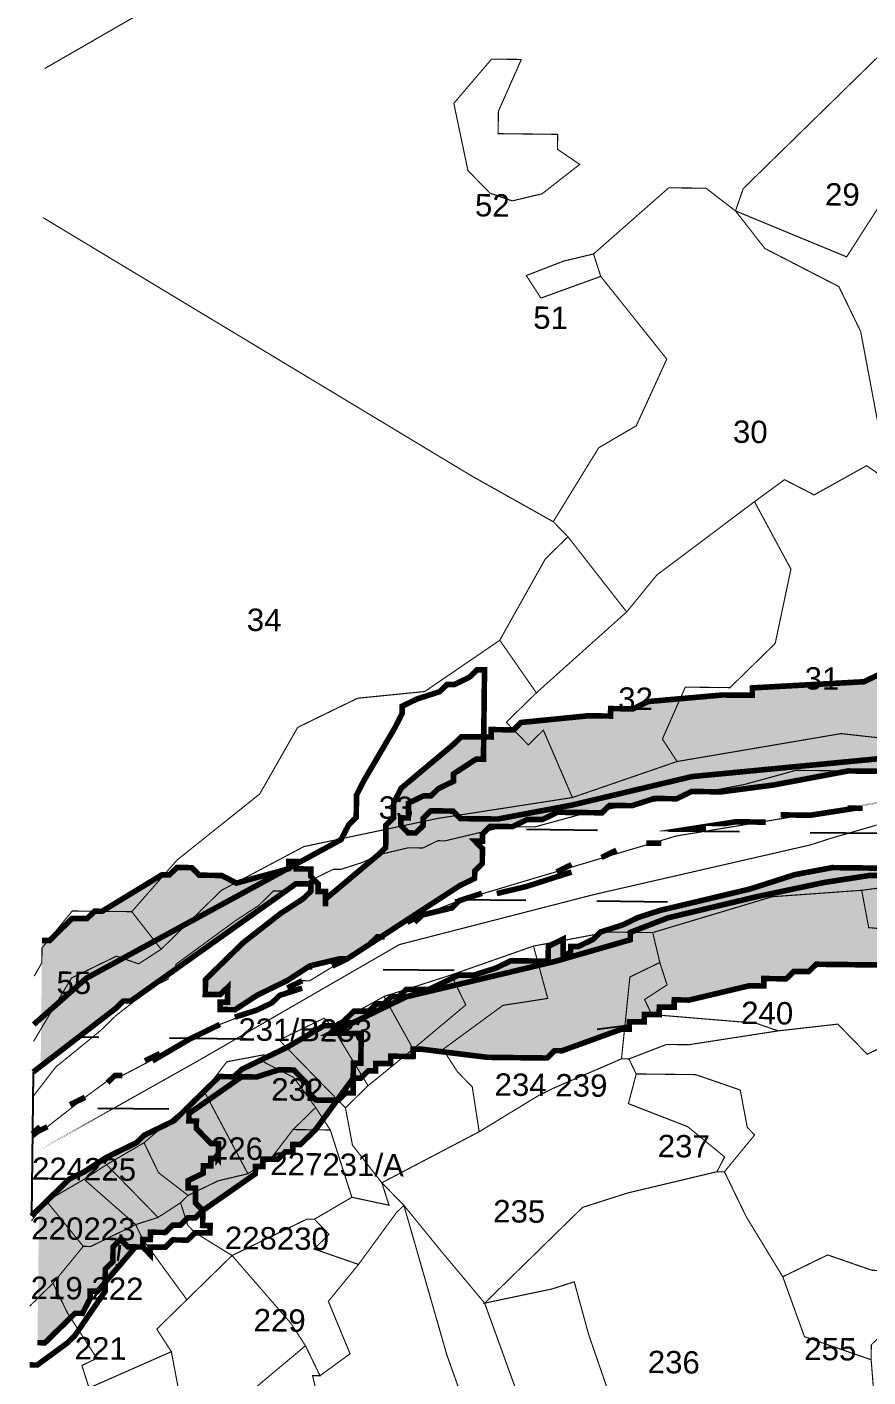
# Model space of a CAD drawing. Header units: metres. Extents: x 301380 to 306099, y 1982558 to 1991216.
# Drawn here: x 301400 to 301854, y 1984404 to 1985131 of the extents above; entities that cross this region are included whole.
import ezdxf

# ---------------------------------------------------------------- set-up
doc = ezdxf.new("R2010")
doc.units = ezdxf.units.M
for name, color, linetype in [('CRZ LINE FOR RIVER OR CREEK', 84, 'Continuous'), ('HAZARDS LINE', 1, 'Continuous'), ('HIGH TIDE LINE', 220, 'Continuous'), ('NDZ-200M FROM CRZ', 30, 'Continuous'), ('PDF_Taluk Boundary - Default', 7, 'Continuous'), ('SURVEY NO.', 7, 'Continuous'), ('SURVEY PLOT BOUNDARY', 35, 'Continuous'), ('VILLAGE BOUNDARY', 212, 'Continuous'), ('WATERBODY', 141, 'Continuous')]:
    doc.layers.add(name, color=color, linetype=linetype)
doc.styles.add('PDF Arial', font='arial.ttf')

# ---------------------------------------------------------------- blocks, each defined once
blk = doc.blocks.new('THTU')
at = {"layer": 'NDZ-200M FROM CRZ'}
h = blk.add_hatch(dxfattribs=at)
h.set_pattern_fill('CROSS', color=256, scale=1.20345, angle=-0.66104)
h.set_pattern_definition([(359.338964, (295041.466, 1976559.5064), (7.729562, 7.5532326), [3.820953, -11.462859]), (89.338964, (295043.354, 1976557.574), (-7.5532326, 7.729562), [3.820953, -11.462859])])
h.paths.add_polyline_path([(301842.9, 1984730.04), (301862.96, 1984729.81), (301867.02, 1984733.78), (301891.08, 1984733.5), (301895.05, 1984729.44), (301894.91, 1984717.41), (301902.84, 1984709.29), (301902.93, 1984717.31), (301906.99, 1984721.28), (301911.04, 1984725.24), (301931.1, 1984725.01), (301947.19, 1984728.84), (301963.28, 1984732.66), (301971.3, 1984732.57), (301979.37, 1984736.49), (301995.41, 1984736.31), (301995.32, 1984728.28), (301999.33, 1984728.24), (301999.24, 1984720.21), (301995.18, 1984716.25), (301991.17, 1984716.29), (301987.11, 1984712.33), (302055.3, 1984711.54), (302071.44, 1984719.38), (302079.46, 1984719.29), (302079.41, 1984715.28), (302075.4, 1984715.32), (302075.35, 1984711.31), (302079.32, 1984707.25), (302091.35, 1984707.11), (302103.43, 1984710.99), (302159.58, 1984710.34), (302171.71, 1984718.22), (302179.78, 1984722.14), (302187.89, 1984730.07), (302195.96, 1984733.99), (302212.14, 1984745.84), (302220.26, 1984753.77), (302236.39, 1984761.61), (302248.47, 1984765.48), (302248.52, 1984769.49), (302256.35, 1984753.36), (302248.29, 1984749.44), (302224.08, 1984737.68), (302207.85, 1984721.82), (302187.57, 1984701.99), (302179.5, 1984698.07), (302171.38, 1984690.14), (302155.25, 1984682.3), (302151.24, 1984682.35), (302147.18, 1984678.39), (302139.16, 1984678.48), (302135.19, 1984682.54), (302115.14, 1984682.77), (302099.05, 1984678.94), (302066.92, 1984675.3), (302034.83, 1984675.67), (302010.81, 1984679.96), (301966.64, 1984676.46), (301946.54, 1984672.68), (301922.48, 1984672.95), (301906.48, 1984677.15), (301834.28, 1984677.98), (301814.18, 1984674.2), (301790.02, 1984666.46), (301741.75, 1984654.98), (301729.67, 1984651.11), (301721.6, 1984647.19), (301709.53, 1984643.31), (301705.47, 1984639.35), (301697.4, 1984635.43), (301693.39, 1984635.48), (301693.34, 1984631.46), (301689.33, 1984631.51), (301689.42, 1984639.53), (301681.36, 1984635.62), (301681.26, 1984627.59), (301661.21, 1984627.82), (301653.14, 1984623.9), (301641.06, 1984620.03), (301633.04, 1984620.12), (301616.9, 1984612.29), (301604.87, 1984612.43), (301600.81, 1984608.46), (301596.8, 1984608.51), (301592.75, 1984604.54), (301588.74, 1984604.59), (301584.68, 1984600.62), (301576.66, 1984600.71), (301568.54, 1984592.78), (301560.52, 1984592.88), (301540.33, 1984581.07), (301516.12, 1984569.32), (301512.06, 1984565.35), (301504.04, 1984565.44), (301495.93, 1984557.51), (301491.87, 1984553.55), (301487.81, 1984549.58), (301479.7, 1984541.65), (301463.56, 1984533.81), (301459.51, 1984529.85), (301443.37, 1984522.01), (301431.24, 1984514.13), (301423.18, 1984510.21), (301419.12, 1984506.24), (301415.06, 1984502.28), (301411, 1984498.31), (301406.95, 1984494.35), (301406.11, 1984422.14), (301410.13, 1984422.09), (301414.18, 1984426.06), (301418.24, 1984430.02), (301426.35, 1984437.95), (301430.36, 1984437.91), (301434.47, 1984445.88), (301434.51, 1984449.89), (301438.53, 1984449.85), (301458.86, 1984473.69), (301462.87, 1984473.64), (301462.92, 1984477.65), (301466.93, 1984477.61), (301466.97, 1984481.62), (301474.99, 1984481.52), (301479.05, 1984485.49), (301483.06, 1984485.44), (301487.12, 1984489.41), (301491.13, 1984489.36), (301495.19, 1984493.33), (301523.5, 1984513.06), (301523.54, 1984517.07), (301527.55, 1984517.03), (301527.6, 1984521.04), (301535.62, 1984520.95), (301539.68, 1984524.91), (301543.69, 1984524.86), (301543.74, 1984528.88), (301547.75, 1984528.83), (301551.8, 1984532.8), (301555.86, 1984536.76), (301576.24, 1984564.61), (301580.25, 1984564.56), (301584.31, 1984568.53), (301588.32, 1984568.48), (301588.36, 1984572.49), (301596.39, 1984572.4), (301596.43, 1984576.41), (301608.47, 1984576.27), (301608.51, 1984580.29), (301612.52, 1984580.24), (301648.58, 1984575.81), (301680.66, 1984575.44), (301684.72, 1984579.41), (301688.73, 1984579.36), (301720.96, 1984591.03), (301724.97, 1984590.98), (301725.01, 1984594.99), (301733.04, 1984594.9), (301733.08, 1984598.91), (301741.1, 1984598.82), (301741.15, 1984602.83), (301749.17, 1984602.74), (301749.22, 1984606.75), (301757.24, 1984606.65), (301789.42, 1984614.31), (301797.44, 1984614.22), (301797.49, 1984618.23), (301809.52, 1984618.09), (301813.58, 1984622.05), (301821.6, 1984621.96), (301825.66, 1984625.93), (301829.67, 1984625.88), (301861.76, 1984625.51), (301905.88, 1984625), (301937.96, 1984624.63), (301962.03, 1984624.35), (301966.09, 1984628.32), (301978.12, 1984628.18), (302010.3, 1984635.83), (302014.36, 1984639.8), (302018.41, 1984643.76), (302042.48, 1984643.48), (302042.43, 1984639.47), (302050.46, 1984639.38), (302082.64, 1984647.03), (302086.65, 1984646.99), (302086.69, 1984651), (302102.74, 1984650.81), (302106.79, 1984654.78), (302122.84, 1984654.59), (302154.88, 1984650.21), (302158.89, 1984650.17), (302162.95, 1984654.13), (302166.96, 1984654.09), (302167, 1984658.1), (302171.01, 1984658.05), (302175.07, 1984662.02), (302175.12, 1984666.03), (302179.13, 1984665.98), (302179.18, 1984669.99), (302183.19, 1984669.95), (302183.23, 1984673.96), (302187.24, 1984673.91), (302211.59, 1984697.7), (302215.64, 1984701.67), (302215.69, 1984705.68), (302219.75, 1984709.65), (302219.79, 1984713.66), (302223.8, 1984713.61), (302223.85, 1984717.62), (302231.87, 1984717.53), (302231.92, 1984721.54), (302235.93, 1984721.49), (302235.98, 1984725.51), (302239.99, 1984725.46), (302268.25, 1984741.18), (302272.26, 1984741.14), (302272.35, 1984749.16), (302276.41, 1984753.12), (302276.46, 1984757.14), (302272.49, 1984761.19), (302272.54, 1984765.21), (302268.57, 1984769.26), (302260.6, 1984773.37), (302228.56, 1984777.75), (302224.5, 1984773.78), (302216.48, 1984773.88), (302216.43, 1984769.87), (302212.42, 1984769.91), (302208.36, 1984765.95), (302204.31, 1984761.98), (302200.29, 1984762.03), (302200.25, 1984758.02), (302196.24, 1984758.06), (302163.92, 1984738.37), (302123.81, 1984738.84), (302083.7, 1984739.3), (302083.75, 1984743.31), (302075.72, 1984743.4), (302071.76, 1984747.46), (302063.74, 1984747.55), (302055.76, 1984751.66), (302027.78, 1984760.01), (302023.86, 1984768.07), (302019.9, 1984772.13), (302015.93, 1984776.19), (302011.92, 1984776.24), (302011.97, 1984780.25), (302003.94, 1984780.34), (301999.98, 1984784.4), (301963.88, 1984784.82), (301959.82, 1984780.85), (301947.79, 1984780.99), (301943.73, 1984777.02), (301927.69, 1984777.21), (301927.64, 1984773.2), (301891.64, 1984781.64), (301859.55, 1984782.01), (301851.48, 1984778.09), (301791.27, 1984774.77), (301791.23, 1984770.76), (301775.18, 1984770.94), (301735.03, 1984767.4), (301726.96, 1984763.48), (301714.93, 1984763.62), (301714.88, 1984759.6), (301702.85, 1984759.74), (301666.7, 1984756.15), (301662.64, 1984752.18), (301650.61, 1984752.32), (301650.57, 1984748.31), (301634.52, 1984748.49), (301630.46, 1984744.53), (301602.11, 1984720.78), (301598.01, 1984712.81), (301597.91, 1984704.78), (301593.86, 1984700.82), (301593.72, 1984688.78), (301589.66, 1984684.82), (301561.31, 1984661.07), (301561.35, 1984665.08), (301557.34, 1984665.13), (301557.39, 1984669.14), (301553.42, 1984673.2), (301553.47, 1984677.21), (301545.45, 1984677.3), (301545.49, 1984681.32), (301541.48, 1984681.36), (301541.44, 1984677.35), (301513.27, 1984669.65), (301505.29, 1984673.76), (301493.26, 1984673.89), (301489.29, 1984677.95), (301481.27, 1984678.04), (301477.22, 1984674.08), (301473.21, 1984674.13), (301440.89, 1984654.44), (301436.88, 1984654.48), (301432.82, 1984650.52), (301424.8, 1984650.61), (301420.74, 1984646.65), (301416.68, 1984642.68), (301412.62, 1984638.72), (301408.61, 1984638.76), (301408.57, 1984634.75), (301407.84, 1984571.58), (301448.31, 1984602.2), (301452.36, 1984606.16), (301456.37, 1984606.11), (301545.36, 1984669.28), (301553.38, 1984669.19), (301553.33, 1984665.18), (301549.27, 1984661.21), (301537.15, 1984653.33), (301516.91, 1984637.51), (301508.79, 1984629.58), (301500.68, 1984621.65), (301496.62, 1984617.69), (301496.53, 1984609.66), (301504.55, 1984609.57), (301508.61, 1984613.54), (301508.52, 1984605.51), (301504.51, 1984605.56), (301504.46, 1984601.55), (301512.48, 1984601.45), (301524.61, 1984609.34), (301540.74, 1984617.18), (301552.87, 1984625.06), (301568.96, 1984628.89), (301572.97, 1984628.84), (301597.22, 1984644.61), (301621.47, 1984660.38), (301633.6, 1984668.26), (301641.66, 1984672.18), (301641.71, 1984676.19), (301645.77, 1984680.16), (301645.86, 1984688.18), (301641.9, 1984692.24), (301645.91, 1984692.19), (301645.95, 1984696.21), (301650.01, 1984700.17), (301662.04, 1984700.03), (301670.11, 1984703.95), (301678.13, 1984703.86), (301686.2, 1984707.78), (301710.27, 1984707.5), (301714.32, 1984711.46), (301726.36, 1984711.33), (301738.44, 1984715.2), (301750.47, 1984715.06), (301758.54, 1984718.98), (301774.58, 1984718.79), (301802.7, 1984722.48)])
at = {"layer": 'WATERBODY'}
h = blk.add_hatch(dxfattribs=at)
h.set_pattern_fill('DASH', color=256, scale=12.034497, angle=-0.66104)
h.set_pattern_definition([(359.33896, (295041.466, 1976559.506), (38.64781, 37.76616), [38.20953, -38.20953])])
h.paths.add_polyline_path([(301790.02, 1984666.46), (301814.18, 1984674.2), (301834.28, 1984677.98), (301906.48, 1984677.15), (301922.48, 1984672.95), (301946.54, 1984672.68), (301966.64, 1984676.46), (302010.81, 1984679.96), (302034.83, 1984675.67), (302066.92, 1984675.3), (302099.05, 1984678.94), (302115.14, 1984682.77), (302135.19, 1984682.54), (302139.16, 1984678.48), (302147.18, 1984678.39), (302151.24, 1984682.35), (302155.25, 1984682.3), (302171.38, 1984690.14), (302179.5, 1984698.07), (302187.57, 1984701.99), (302207.85, 1984721.82), (302224.08, 1984737.68), (302248.29, 1984749.44), (302256.35, 1984753.36), (302248.52, 1984769.49), (302248.47, 1984765.48), (302236.39, 1984761.61), (302220.26, 1984753.77), (302212.14, 1984745.84), (302195.96, 1984733.99), (302187.89, 1984730.07), (302179.78, 1984722.14), (302171.71, 1984718.22), (302159.58, 1984710.34), (302103.43, 1984710.99), (302091.35, 1984707.11), (302079.32, 1984707.25), (302067.29, 1984707.39), (302055.21, 1984703.52), (302011.09, 1984704.03), (301979.05, 1984708.41), (301938.94, 1984708.87), (301930.87, 1984704.95), (301910.81, 1984705.19), (301906.76, 1984701.22), (301898.73, 1984701.31), (301894.77, 1984705.37), (301890.8, 1984709.43), (301886.89, 1984717.5), (301882.92, 1984721.56), (301878.96, 1984725.61), (301871.03, 1984733.73), (301867.02, 1984733.78), (301862.96, 1984729.81), (301842.9, 1984730.04), (301802.7, 1984722.48), (301774.58, 1984718.79), (301758.54, 1984718.98), (301750.47, 1984715.06), (301738.44, 1984715.2), (301726.36, 1984711.33), (301714.32, 1984711.46), (301710.27, 1984707.5), (301686.2, 1984707.78), (301678.13, 1984703.86), (301670.11, 1984703.95), (301662.04, 1984700.03), (301650.01, 1984700.17), (301645.95, 1984696.21), (301645.91, 1984692.19), (301641.9, 1984692.24), (301645.86, 1984688.18), (301645.77, 1984680.16), (301641.71, 1984676.19), (301641.66, 1984672.18), (301633.6, 1984668.26), (301621.47, 1984660.38), (301597.22, 1984644.61), (301572.97, 1984628.84), (301568.96, 1984628.89), (301552.87, 1984625.06), (301540.74, 1984617.18), (301524.61, 1984609.34), (301512.48, 1984601.45), (301504.46, 1984601.55), (301504.51, 1984605.56), (301508.52, 1984605.51), (301508.61, 1984613.54), (301504.55, 1984609.57), (301496.53, 1984609.66), (301496.62, 1984617.69), (301500.68, 1984621.65), (301508.79, 1984629.58), (301516.91, 1984637.51), (301537.15, 1984653.33), (301549.27, 1984661.21), (301553.33, 1984665.18), (301553.38, 1984669.19), (301545.36, 1984669.28), (301456.37, 1984606.11), (301452.36, 1984606.16), (301448.31, 1984602.2), (301403.78, 1984567.87), (301402.89, 1984490.38), (301411, 1984498.31), (301415.06, 1984502.28), (301419.12, 1984506.24), (301423.18, 1984510.21), (301431.24, 1984514.13), (301443.37, 1984522.01), (301459.51, 1984529.85), (301463.56, 1984533.81), (301479.7, 1984541.65), (301487.81, 1984549.58), (301491.87, 1984553.55), (301495.93, 1984557.51), (301504.04, 1984565.44), (301512.06, 1984565.35), (301516.12, 1984569.32), (301540.33, 1984581.07), (301560.52, 1984592.88), (301568.54, 1984592.78), (301576.66, 1984600.71), (301584.68, 1984600.62), (301588.74, 1984604.59), (301592.75, 1984604.54), (301596.8, 1984608.51), (301600.81, 1984608.46), (301604.87, 1984612.43), (301616.9, 1984612.29), (301633.04, 1984620.12), (301641.06, 1984620.03), (301653.14, 1984623.9), (301661.21, 1984627.82), (301681.26, 1984627.59), (301681.36, 1984635.62), (301689.42, 1984639.53), (301689.33, 1984631.51), (301693.34, 1984631.46), (301693.39, 1984635.48), (301697.4, 1984635.43), (301705.47, 1984639.35), (301709.53, 1984643.31), (301721.6, 1984647.19), (301729.67, 1984651.11), (301741.75, 1984654.98)])
at = {"flags": 128}
blk.add_lwpolyline([(301707.6, 1984590.93), (301724.11, 1984593.12)], dxfattribs=at)
at = {"layer": 'CRZ LINE FOR RIVER OR CREEK', "const_width": 3.01}
for points in [[(301406.11, 1984422.14), (301410.13, 1984422.09), (301414.18, 1984426.06), (301418.24, 1984430.02), (301426.35, 1984437.95), (301430.36, 1984437.91), (301434.47, 1984445.88), (301434.51, 1984449.89), (301438.53, 1984449.85), (301458.86, 1984473.69), (301462.87, 1984473.64), (301462.92, 1984477.65), (301466.93, 1984477.61), (301466.97, 1984481.62), (301474.99, 1984481.52), (301479.05, 1984485.49), (301483.06, 1984485.44), (301487.12, 1984489.41), (301491.13, 1984489.36), (301495.19, 1984493.33), (301523.5, 1984513.06), (301523.54, 1984517.07), (301527.55, 1984517.03), (301527.6, 1984521.04), (301535.62, 1984520.95), (301539.68, 1984524.91), (301543.69, 1984524.86), (301543.74, 1984528.88), (301547.75, 1984528.83), (301551.8, 1984532.8), (301555.86, 1984536.76), (301576.24, 1984564.61), (301580.25, 1984564.56), (301584.31, 1984568.53), (301588.32, 1984568.48), (301588.36, 1984572.49), (301596.39, 1984572.4), (301596.43, 1984576.41), (301608.47, 1984576.27), (301608.51, 1984580.29), (301612.52, 1984580.24), (301648.58, 1984575.81), (301680.66, 1984575.44), (301684.72, 1984579.41), (301688.73, 1984579.36), (301720.96, 1984591.03), (301724.97, 1984590.98), (301725.01, 1984594.99), (301733.04, 1984594.9), (301733.08, 1984598.91), (301741.1, 1984598.82), (301741.15, 1984602.83), (301749.17, 1984602.74), (301749.22, 1984606.75), (301757.24, 1984606.65), (301789.42, 1984614.31), (301797.44, 1984614.22), (301797.49, 1984618.23), (301809.52, 1984618.09), (301813.58, 1984622.05), (301821.6, 1984621.96), (301825.66, 1984625.93), (301962.03, 1984624.35)], [(301859.55, 1984782.01), (301851.48, 1984778.09), (301791.27, 1984774.77), (301791.23, 1984770.76), (301775.18, 1984770.94), (301735.03, 1984767.4), (301726.96, 1984763.48), (301714.93, 1984763.62), (301714.88, 1984759.6), (301702.85, 1984759.74), (301666.7, 1984756.15), (301662.64, 1984752.18), (301650.61, 1984752.32), (301650.57, 1984748.31), (301634.52, 1984748.49), (301630.46, 1984744.53), (301602.11, 1984720.78), (301598.01, 1984712.81), (301597.91, 1984704.78), (301593.86, 1984700.82), (301593.72, 1984688.78), (301589.66, 1984684.82), (301561.31, 1984661.07), (301561.26, 1984657.06), (301561.35, 1984665.08), (301557.34, 1984665.13), (301557.39, 1984669.14), (301553.42, 1984673.2), (301553.47, 1984677.21), (301545.45, 1984677.3), (301545.49, 1984681.32), (301541.48, 1984681.36), (301541.44, 1984677.35), (301513.27, 1984669.65), (301505.29, 1984673.76), (301493.26, 1984673.89), (301489.29, 1984677.95), (301481.27, 1984678.04), (301477.22, 1984674.08), (301473.21, 1984674.13), (301440.89, 1984654.44), (301436.88, 1984654.48), (301432.82, 1984650.52), (301424.8, 1984650.61), (301420.74, 1984646.65), (301416.68, 1984642.68), (301412.62, 1984638.72), (301408.61, 1984638.76)]]:
    blk.add_lwpolyline(points, dxfattribs=at)
at = {"layer": 'HAZARDS LINE', "lineweight": 0, "const_width": 3.01}
for points in [[(301404.08, 1984593.48), (301432.45, 1984618.43), (301569.7, 1984693.07), (301573.8, 1984701.05), (301577.86, 1984705.02), (301578, 1984717.05), (301582.1, 1984725.03), (301598.47, 1984752.92), (301602.57, 1984760.9), (301602.62, 1984764.91), (301610.69, 1984768.83), (301622.77, 1984772.7), (301626.82, 1984776.67), (301630.83, 1984776.62), (301638.9, 1984780.54), (301642.96, 1984784.51), (301646.97, 1984784.46), (301646.42, 1984736.32), (301642.4, 1984736.37), (301630.28, 1984728.48), (301630.23, 1984724.47), (301622.16, 1984720.55), (301618.11, 1984716.59), (301614.1, 1984716.63), (301606.03, 1984712.71), (301605.94, 1984704.69), (301601.93, 1984704.74), (301601.88, 1984700.73), (301605.84, 1984696.67), (301609.85, 1984696.62), (301613.91, 1984700.59), (301613.96, 1984704.6), (301618.02, 1984708.56), (301630.05, 1984708.43), (301634.01, 1984704.37), (301654.07, 1984704.14), (301694.27, 1984711.7), (301758.63, 1984727), (301871.07, 1984737.74)], [(301922.48, 1984672.95), (301854.29, 1984673.74), (301830.18, 1984670.01), (301793.99, 1984662.4), (301745.72, 1984650.92), (301725.57, 1984643.13), (301725.52, 1984639.12), (301685.28, 1984627.55), (301653.1, 1984619.89), (301604.83, 1984608.41), (301572.55, 1984592.74), (301564.48, 1984588.82), (301580.53, 1984588.63), (301580.34, 1984572.59), (301576.33, 1984572.63), (301576.15, 1984556.59), (301572.14, 1984556.63), (301568.08, 1984552.67), (301556.05, 1984552.81), (301552.08, 1984556.86), (301552.13, 1984560.88), (301544.2, 1984568.99), (301536.18, 1984569.08), (301524.1, 1984565.21), (301516.08, 1984565.3), (301487.77, 1984545.57), (301487.72, 1984541.56), (301491.73, 1984541.51), (301491.69, 1984537.5), (301495.65, 1984533.44), (301499.62, 1984529.39), (301503.63, 1984529.34), (301503.53, 1984521.32), (301499.52, 1984521.36), (301499.48, 1984517.35), (301495.47, 1984517.4), (301495.42, 1984513.39), (301487.35, 1984509.47), (301487.3, 1984505.45), (301491.32, 1984505.41), (301491.22, 1984497.39), (301495.19, 1984493.33), (301495.1, 1984485.3), (301499.11, 1984485.26), (301499.06, 1984481.25), (301491.04, 1984481.34), (301486.98, 1984477.37), (301478.96, 1984477.47), (301474.9, 1984473.5), (301466.88, 1984473.59), (301466.83, 1984469.58), (301462.87, 1984473.64), (301454.85, 1984473.73), (301450.88, 1984477.79), (301446.83, 1984473.82), (301446.73, 1984465.8), (301442.68, 1984461.84), (301442.54, 1984449.8), (301426.22, 1984425.92), (301422.16, 1984421.95), (301405.98, 1984410.1), (301401.96, 1984410.15)]]:
    blk.add_lwpolyline(points, dxfattribs=at)
blk.add_lwpolyline([(301503.49, 1984517.3), (301503.53, 1984521.32)], close=True, dxfattribs=at)
at = {"layer": 'HIGH TIDE LINE', "lineweight": 0, "const_width": 3.01}
for points in [[(301403.78, 1984567.87), (301448.31, 1984602.2), (301452.36, 1984606.16), (301456.37, 1984606.11), (301545.36, 1984669.28), (301553.38, 1984669.19), (301553.33, 1984665.18), (301549.27, 1984661.21), (301537.15, 1984653.33), (301516.91, 1984637.51), (301508.79, 1984629.58), (301500.68, 1984621.65), (301496.62, 1984617.69), (301496.53, 1984609.66), (301504.55, 1984609.57), (301508.61, 1984613.54), (301508.52, 1984605.51), (301504.51, 1984605.56), (301504.46, 1984601.55), (301512.48, 1984601.45), (301524.61, 1984609.34), (301540.74, 1984617.18), (301552.87, 1984625.06), (301568.96, 1984628.89), (301572.97, 1984628.84), (301597.22, 1984644.61), (301621.47, 1984660.38), (301633.6, 1984668.26), (301641.66, 1984672.18), (301641.71, 1984676.19), (301645.77, 1984680.16), (301645.86, 1984688.18), (301641.9, 1984692.24), (301645.91, 1984692.19), (301645.95, 1984696.21), (301650.01, 1984700.17), (301662.04, 1984700.03), (301670.11, 1984703.95), (301678.13, 1984703.86), (301686.2, 1984707.78), (301710.27, 1984707.5), (301714.32, 1984711.46), (301726.36, 1984711.33), (301738.44, 1984715.2), (301750.47, 1984715.06), (301758.54, 1984718.98), (301774.58, 1984718.79), (301802.7, 1984722.48), (301842.9, 1984730.04), (301862.96, 1984729.81)], [(301906.48, 1984677.15), (301834.28, 1984677.98), (301814.18, 1984674.2), (301790.02, 1984666.46), (301741.75, 1984654.98), (301729.67, 1984651.11), (301721.6, 1984647.19), (301709.53, 1984643.31), (301705.47, 1984639.35), (301697.4, 1984635.43), (301693.39, 1984635.48), (301693.34, 1984631.46), (301689.33, 1984631.51), (301689.42, 1984639.53), (301681.36, 1984635.62), (301681.26, 1984627.59), (301661.21, 1984627.82), (301653.14, 1984623.9), (301641.06, 1984620.03), (301633.04, 1984620.12), (301616.9, 1984612.29), (301604.87, 1984612.43), (301600.81, 1984608.46), (301596.8, 1984608.51), (301592.75, 1984604.54), (301588.74, 1984604.59), (301584.68, 1984600.62), (301576.66, 1984600.71), (301568.54, 1984592.78), (301560.52, 1984592.88), (301540.33, 1984581.07), (301516.12, 1984569.32), (301512.06, 1984565.35), (301504.04, 1984565.44), (301495.93, 1984557.51), (301491.87, 1984553.55), (301487.81, 1984549.58), (301479.7, 1984541.65), (301463.56, 1984533.81), (301459.51, 1984529.85), (301443.37, 1984522.01), (301431.24, 1984514.13), (301423.18, 1984510.21), (301419.12, 1984506.24), (301415.06, 1984502.28), (301411, 1984498.31), (301402.89, 1984490.38)]]:
    blk.add_lwpolyline(points, dxfattribs=at)
at = {"layer": 'PDF_Taluk Boundary - Default', "flags": 128}
blk.add_lwpolyline([(301403.78, 1984567.87), (301402.89, 1984490.38)], dxfattribs=at)
at = {"layer": 'SURVEY PLOT BOUNDARY', "lineweight": 18, "const_width": 0.602}
for points in [[(301696.74, 1985273.36), (301410.02, 1985108.34), (301696.74, 1985273.36)], [(301871.55, 1985126.91), (301786.35, 1985043.64), (301782.2, 1985031.65), (301766.3, 1985043.87), (301746.24, 1985044.1), (301705.72, 1985008.46), (301689.63, 1985004.63), (301669.48, 1984996.84), (301677.36, 1984984.71), (301709.59, 1984996.38), (301745.18, 1984951.83), (301728.72, 1984915.92), (301708.52, 1984904.11), (301684, 1984864.27), (301640.15, 1984888.85), (301409.09, 1985028.04), (301640.15, 1984888.85), (301684, 1984864.27), (301691.92, 1984856.16), (301679.75, 1984844.26), (301655.18, 1984800.41), (301614.74, 1984772.8), (301578.6, 1984769.2), (301546.33, 1984753.52), (301525.86, 1984717.65), (301481.32, 1984682.06), (301456.93, 1984654.25), (301424.84, 1984654.62), (301408.57, 1984634.75), (301408.47, 1984626.73), (301404.38, 1984619.55), (301408.47, 1984626.73), (301408.57, 1984634.75), (301424.84, 1984654.62), (301456.93, 1984654.25), (301472.74, 1984634.01), (301460.62, 1984626.13), (301448.63, 1984630.28), (301424.43, 1984618.52), (301403.97, 1984584.37), (301424.43, 1984618.52), (301448.63, 1984630.28), (301460.62, 1984626.13), (301472.74, 1984634.01), (301505.2, 1984665.73), (301549.6, 1984689.29), (301621.98, 1984704.51), (301694.32, 1984715.71), (301750.7, 1984735.12), (301839.13, 1984750.15), (301879.19, 1984745.67)], [(301864.76, 1984886.26), (301849.65, 1984966.68), (301837.89, 1984990.89), (301798.01, 1985011.41), (301782.2, 1985031.65), (301842.09, 1985006.89), (301862.51, 1985038.75)], [(301870.98, 1984729.72), (301814.83, 1984730.37), (301786.66, 1984722.67), (301766.56, 1984718.89), (301758.54, 1984718.98), (301750.47, 1984715.06), (301746.46, 1984715.11), (301702.24, 1984707.59), (301674.08, 1984699.89), (301658.03, 1984700.08), (301625.85, 1984692.43), (301621.84, 1984692.47), (301613.77, 1984688.55), (301605.75, 1984688.64), (301589.66, 1984684.82), (301581.59, 1984680.9), (301569.51, 1984677.03), (301565.5, 1984677.07), (301549.37, 1984669.23), (301537.29, 1984665.36), (301533.28, 1984665.41), (301529.22, 1984661.44), (301525.16, 1984657.48), (301513.04, 1984649.59), (301480.67, 1984625.89), (301480.63, 1984621.88), (301476.61, 1984621.93), (301476.57, 1984617.92), (301468.5, 1984614), (301448.26, 1984598.18), (301440.15, 1984590.25), (301415.85, 1984570.47), (301403.63, 1984554.57), (301415.85, 1984570.47), (301440.15, 1984590.25), (301448.26, 1984598.18), (301468.5, 1984614), (301476.57, 1984617.92), (301476.61, 1984621.93), (301480.63, 1984621.88), (301480.67, 1984625.89), (301513.04, 1984649.59), (301525.16, 1984657.48), (301529.22, 1984661.44), (301533.28, 1984665.41), (301537.29, 1984665.36), (301549.37, 1984669.23), (301565.5, 1984677.07), (301569.51, 1984677.03), (301581.59, 1984680.9), (301589.66, 1984684.82), (301605.75, 1984688.64), (301613.77, 1984688.55), (301621.84, 1984692.47), (301625.85, 1984692.43), (301658.03, 1984700.08), (301674.08, 1984699.89), (301702.24, 1984707.59), (301746.46, 1984715.11), (301750.47, 1984715.06), (301758.54, 1984718.98), (301766.56, 1984718.89), (301786.66, 1984722.67), (301814.83, 1984730.37), (301870.98, 1984729.72)], [(301886.89, 1984717.5), (301750.24, 1984695), (301633.5, 1984660.24), (301613.36, 1984652.45), (301589.15, 1984640.69), (301585.09, 1984636.73), (301552.78, 1984617.04), (301548.76, 1984617.08), (301536.64, 1984609.2), (301532.58, 1984605.23), (301524.51, 1984601.32), (301504.37, 1984593.52), (301451.9, 1984566.04), (301447.89, 1984566.09), (301431.71, 1984554.24), (301403.37, 1984532.1), (301431.71, 1984554.24), (301447.89, 1984566.09), (301451.9, 1984566.04), (301504.37, 1984593.52), (301524.51, 1984601.32), (301532.58, 1984605.23), (301536.64, 1984609.2), (301548.76, 1984617.08), (301552.78, 1984617.04), (301585.09, 1984636.73), (301589.15, 1984640.69), (301613.36, 1984652.45), (301633.5, 1984660.24), (301750.24, 1984695), (301886.89, 1984717.5)], [(301874.71, 1984705.6), (301834.47, 1984694.03), (301822.39, 1984690.16), (301705.75, 1984663.42), (301601.14, 1984636.54), (301492.1, 1984573.61), (301601.14, 1984636.54), (301705.75, 1984663.42), (301822.39, 1984690.16), (301834.47, 1984694.03), (301874.71, 1984705.6)], [(301878.31, 1984669.45), (301850.19, 1984665.76), (301802.01, 1984662.31), (301737.6, 1984642.99), (301713.54, 1984643.27), (301673.34, 1984635.71), (301629.03, 1984620.17), (301592.79, 1984608.55), (301564.53, 1984592.83), (301560.57, 1984596.89), (301536.36, 1984585.13), (301572.04, 1984548.61), (301575.82, 1984528.51), (301591.64, 1984508.26), (301595.51, 1984496.18), (301575.5, 1984500.43), (301563.88, 1984536.67), (301556, 1984548.8), (301544.15, 1984564.98), (301528.2, 1984573.19), (301528.25, 1984577.2), (301508.15, 1984573.42), (301495.93, 1984557.51), (301463.52, 1984529.8), (301443.32, 1984518), (301431.2, 1984510.11), (301411, 1984498.31), (301402.86, 1984487.71), (301411, 1984498.31), (301430.78, 1984474.01), (301414.51, 1984454.14), (301402.33, 1984442.24), (301414.51, 1984454.14), (301422.34, 1984438), (301438.11, 1984413.74), (301430.04, 1984409.83), (301433.91, 1984397.74)], [(301855.85, 1984461.08), (301831.87, 1984469.38), (301807.67, 1984457.63), (301787.99, 1984489.95), (301776.23, 1984514.16), (301792.51, 1984534.03), (301788.54, 1984538.09), (301784.76, 1984558.19), (301760.79, 1984566.49), (301728.7, 1984566.86), (301724.78, 1984574.93), (301744.93, 1984582.72), (301756.96, 1984582.59), (301805.19, 1984590.05), (301837.32, 1984593.69), (301853.18, 1984577.46), (301861.25, 1984581.38)]]:
    blk.add_lwpolyline(points, dxfattribs=at)
for points in [[(301887.5, 1985118.7), (301891.28, 1985098.6), (301891.24, 1985094.59), (301879.07, 1985082.69), (301882.89, 1985066.6), (301862.51, 1985038.75), (301842.09, 1985006.89), (301782.2, 1985031.65), (301786.35, 1985043.64), (301871.55, 1985126.91)], [(301666.81, 1985113.22), (301654.45, 1985085.28), (301654.31, 1985073.25), (301686.4, 1985072.88), (301686.31, 1985064.85), (301698.25, 1985056.69), (301678.01, 1985040.88), (301661.92, 1985037.05), (301649.93, 1985041.2), (301638.04, 1985053.37), (301630.43, 1985089.57), (301650.77, 1985113.41)], [(301666.81, 1985113.22), (301650.77, 1985113.41), (301630.43, 1985089.57), (301638.04, 1985053.37), (301649.93, 1985041.2), (301661.92, 1985037.05), (301678.01, 1985040.88), (301698.25, 1985056.69), (301686.31, 1985064.85), (301686.4, 1985072.88), (301654.31, 1985073.25), (301654.45, 1985085.28)], [(301782.2, 1985031.65), (301798.01, 1985011.41), (301837.89, 1984990.89), (301849.65, 1984966.68), (301864.76, 1984886.26), (301852.82, 1984894.42), (301824.56, 1984878.7), (301808.61, 1984886.91), (301792.43, 1984875.06), (301739.82, 1984835.55), (301723.55, 1984815.67), (301691.92, 1984856.16), (301684, 1984864.27), (301708.52, 1984904.11), (301728.72, 1984915.92), (301745.18, 1984951.83), (301709.59, 1984996.38), (301705.72, 1985008.46), (301746.24, 1985044.1), (301766.3, 1985043.87)], [(301709.59, 1984996.38), (301677.36, 1984984.71), (301669.48, 1984996.84), (301689.63, 1985004.63), (301705.72, 1985008.46)], [(301864.76, 1984886.26), (301868.5, 1984862.15), (301867.57, 1984781.91), (301871.4, 1984765.82), (301879.19, 1984745.67), (301839.13, 1984750.15), (301750.7, 1984735.12), (301742.82, 1984747.24), (301755.17, 1984775.19), (301779.24, 1984774.91), (301803.58, 1984798.7), (301812.07, 1984838.72), (301792.43, 1984875.06), (301808.61, 1984886.91), (301824.56, 1984878.7), (301852.82, 1984894.42)], [(301750.7, 1984735.12), (301694.32, 1984715.71), (301678.69, 1984752), (301670.57, 1984744.07), (301658.68, 1984756.24), (301674.91, 1984772.1), (301723.55, 1984815.67), (301739.82, 1984835.55), (301792.43, 1984875.06), (301812.07, 1984838.72), (301803.58, 1984798.7), (301779.24, 1984774.91), (301755.17, 1984775.19), (301742.82, 1984747.24)], [(301723.55, 1984815.67), (301674.91, 1984772.1), (301655.18, 1984800.41), (301679.75, 1984844.26), (301691.92, 1984856.16)], [(301674.91, 1984772.1), (301658.68, 1984756.24), (301670.57, 1984744.07), (301678.69, 1984752), (301694.32, 1984715.71), (301621.98, 1984704.51), (301549.6, 1984689.29), (301505.2, 1984665.73), (301472.74, 1984634.01), (301456.93, 1984654.25), (301481.32, 1984682.06), (301525.86, 1984717.65), (301546.33, 1984753.52), (301578.6, 1984769.2), (301614.74, 1984772.8), (301655.18, 1984800.41)], [(301910.03, 1984636.99), (301913.99, 1984632.93), (301917.91, 1984624.86), (301917.63, 1984600.79), (301897.58, 1984601.02), (301893.7, 1984613.1), (301869.5, 1984601.35), (301861.25, 1984581.38), (301853.18, 1984577.46), (301837.32, 1984593.69), (301805.19, 1984590.05), (301793.2, 1984594.2), (301737.09, 1984598.86), (301733.18, 1984606.93), (301745.3, 1984614.82), (301741.43, 1984626.9), (301737.6, 1984642.99), (301802.01, 1984662.31), (301850.19, 1984665.76), (301853.97, 1984645.66), (301906.06, 1984641.05)], [(301950.37, 1984656.58), (301934.23, 1984648.75), (301910.03, 1984636.99), (301906.06, 1984641.05), (301853.97, 1984645.66), (301850.19, 1984665.76), (301878.31, 1984669.45), (301946.54, 1984672.68), (301946.4, 1984660.64)], [(301737.6, 1984642.99), (301741.43, 1984626.9), (301725.29, 1984619.06), (301720.77, 1984574.98), (301684.49, 1984559.35), (301676.42, 1984555.43), (301644.1, 1984535.74), (301640.37, 1984559.86), (301632.44, 1984567.97), (301624.56, 1984580.1), (301656.92, 1984603.8), (301681.03, 1984607.53), (301673.34, 1984635.71), (301713.54, 1984643.27)], [(301644.1, 1984535.74), (301591.64, 1984508.26), (301575.82, 1984528.51), (301572.04, 1984548.61), (301584.22, 1984560.51), (301608.51, 1984580.29), (301636.87, 1984604.03), (301629.03, 1984620.17), (301673.34, 1984635.71), (301681.03, 1984607.53), (301656.92, 1984603.8), (301624.56, 1984580.1), (301632.44, 1984567.97), (301640.37, 1984559.86)], [(301805.19, 1984590.05), (301756.96, 1984582.59), (301744.93, 1984582.72), (301724.78, 1984574.93), (301720.77, 1984574.98), (301725.29, 1984619.06), (301741.43, 1984626.9), (301745.3, 1984614.82), (301733.18, 1984606.93), (301737.09, 1984598.86), (301793.2, 1984594.2)], [(301608.51, 1984580.29), (301592.79, 1984608.55), (301629.03, 1984620.17), (301636.87, 1984604.03)], [(301608.51, 1984580.29), (301584.22, 1984560.51), (301564.53, 1984592.83), (301592.79, 1984608.55)], [(301564.53, 1984592.83), (301584.22, 1984560.51), (301572.04, 1984548.61), (301536.36, 1984585.13), (301560.57, 1984596.89)], [(301403.27, 1984523.71), (301492.1, 1984573.61)], [(301556, 1984548.8), (301543.83, 1984536.9), (301531.61, 1984520.99), (301519.48, 1984513.11), (301495.93, 1984557.51), (301508.15, 1984573.42), (301528.25, 1984577.2), (301528.2, 1984573.19), (301544.15, 1984564.98)], [(301724.78, 1984574.93), (301728.7, 1984566.86), (301724.51, 1984550.86), (301756.45, 1984538.46), (301776.32, 1984522.18), (301772.22, 1984514.2), (301723.95, 1984502.72), (301699.79, 1984494.98), (301647.05, 1984443.43), (301623.31, 1984471.79), (301603.53, 1984496.09), (301591.64, 1984508.26), (301644.1, 1984535.74), (301676.42, 1984555.43), (301684.49, 1984559.35), (301720.77, 1984574.98)], [(301788.54, 1984538.09), (301792.51, 1984534.03), (301776.23, 1984514.16), (301772.22, 1984514.2), (301776.32, 1984522.18), (301756.45, 1984538.46), (301724.51, 1984550.86), (301728.7, 1984566.86), (301760.79, 1984566.49), (301784.76, 1984558.19)], [(301519.48, 1984513.11), (301503.39, 1984509.28), (301487.26, 1984501.44), (301471.35, 1984513.66), (301463.52, 1984529.8), (301495.93, 1984557.51)], [(301563.88, 1984536.67), (301543.83, 1984536.9), (301556, 1984548.8)], [(301575.5, 1984500.43), (301555.31, 1984488.62), (301551.29, 1984488.67), (301510.95, 1984469.07), (301491.04, 1984481.34), (301487.07, 1984485.4), (301483.2, 1984497.48), (301487.26, 1984501.44), (301503.39, 1984509.28), (301519.48, 1984513.11), (301531.61, 1984520.99), (301543.83, 1984536.9), (301563.88, 1984536.67)], [(301487.26, 1984501.44), (301483.2, 1984497.48), (301471.08, 1984489.59), (301443.32, 1984518), (301463.52, 1984529.8), (301471.35, 1984513.66)], [(301471.08, 1984489.59), (301459, 1984485.72), (301431.2, 1984510.11), (301443.32, 1984518)], [(301776.23, 1984514.16), (301787.99, 1984489.95), (301807.67, 1984457.63), (301819.33, 1984425.39), (301855.29, 1984412.94), (301858.79, 1984368.77), (301834.68, 1984365.04), (301818.82, 1984381.27), (301786.6, 1984369.6), (301786.55, 1984365.59), (301746.67, 1984386.11), (301722.42, 1984370.34), (301703.02, 1984426.74), (301695.32, 1984454.91), (301683.24, 1984451.04), (301647.05, 1984443.43), (301699.79, 1984494.98), (301723.95, 1984502.72), (301772.22, 1984514.2)], [(301459, 1984485.72), (301434.79, 1984473.96), (301430.78, 1984474.01), (301411, 1984498.31), (301431.2, 1984510.11)], [(301603.53, 1984496.09), (301599.47, 1984492.12), (301579.09, 1984464.27), (301555.12, 1984472.58), (301563.23, 1984480.51), (301555.31, 1984488.62), (301575.5, 1984500.43), (301595.51, 1984496.18), (301591.64, 1984508.26)], [(301510.95, 1984469.07), (301506.9, 1984465.11), (301486.61, 1984445.28), (301462.92, 1984477.65), (301459, 1984485.72), (301471.08, 1984489.59), (301483.2, 1984497.48), (301487.07, 1984485.4), (301491.04, 1984481.34)], [(301657.78, 1984330.97), (301653.82, 1984335.03), (301602.28, 1984387.78), (301561.99, 1984372.19), (301554.33, 1984404.38), (301558.34, 1984404.33), (301574.53, 1984416.18), (301562.82, 1984444.4), (301579.09, 1984464.27), (301599.47, 1984492.12), (301603.53, 1984496.09), (301626.67, 1984415.58), (301653.87, 1984339.04)], [(301647.05, 1984443.43), (301670.37, 1984378.97), (301670.33, 1984374.96), (301657.83, 1984334.98), (301657.78, 1984330.97), (301653.87, 1984339.04), (301626.67, 1984415.58), (301603.53, 1984496.09), (301623.31, 1984471.79)], [(301486.61, 1984445.28), (301470.38, 1984429.42), (301478.26, 1984417.29), (301433.91, 1984397.74), (301430.04, 1984409.83), (301438.11, 1984413.74), (301422.34, 1984438), (301414.51, 1984454.14), (301430.78, 1984474.01), (301434.79, 1984473.96), (301459, 1984485.72), (301462.92, 1984477.65)], [(301579.09, 1984464.27), (301562.82, 1984444.4), (301574.53, 1984416.18), (301558.34, 1984404.33), (301550.51, 1984420.47), (301542.62, 1984432.6), (301510.95, 1984469.07), (301551.29, 1984488.67), (301555.31, 1984488.62), (301563.23, 1984480.51), (301555.12, 1984472.58)], [(301879.91, 1984460.8), (301875.67, 1984440.79), (301855.38, 1984420.97), (301855.29, 1984412.94), (301819.33, 1984425.39), (301807.67, 1984457.63), (301831.87, 1984469.38), (301855.85, 1984461.08)], [(301550.51, 1984420.47), (301493.8, 1984372.98), (301505.51, 1984344.76), (301477.29, 1984333.05), (301461.71, 1984373.35), (301482.04, 1984397.19), (301478.26, 1984417.29), (301470.38, 1984429.42), (301486.61, 1984445.28), (301506.9, 1984465.11), (301510.95, 1984469.07), (301542.62, 1984432.6)], [(301786.55, 1984365.59), (301778.39, 1984353.65), (301754.19, 1984341.89), (301750.08, 1984333.91), (301721.96, 1984330.23), (301674.38, 1984378.92), (301670.37, 1984378.97), (301647.05, 1984443.43), (301683.24, 1984451.04), (301695.32, 1984454.91), (301703.02, 1984426.74), (301722.42, 1984370.34), (301746.67, 1984386.11)], [(301558.34, 1984404.33), (301554.33, 1984404.38), (301561.99, 1984372.19), (301521.64, 1984352.6), (301505.51, 1984344.76), (301493.8, 1984372.98), (301550.51, 1984420.47)], [(301461.71, 1984373.35), (301457.7, 1984373.4), (301437.6, 1984369.62), (301433.91, 1984397.74), (301478.26, 1984417.29), (301482.04, 1984397.19)]]:
    blk.add_lwpolyline(points, close=True, dxfattribs=at)
at = {"layer": 'SURVEY PLOT BOUNDARY', "lineweight": 18}
blk.add_point((301402.33, 1984442.24), dxfattribs=at)
at = {"layer": 'VILLAGE BOUNDARY', "lineweight": 18, "const_width": 3.01}
for points in [[(301806.53, 1984706.39), (301822.57, 1984706.2), (301846.68, 1984709.94)], [(301850.7, 1984709.89), (301842.67, 1984709.98)], [(301798.46, 1984702.47), (301782.42, 1984702.65), (301758.31, 1984698.92), (301766.33, 1984698.83)], [(301718.06, 1984687.35), (301709.99, 1984683.43)], [(301734.15, 1984691.18), (301742.17, 1984691.08)], [(301693.9, 1984679.6), (301685.83, 1984675.68)], [(301653.6, 1984664.02), (301669.69, 1984667.85), (301693.85, 1984675.59)], [(301645.58, 1984664.11), (301633.5, 1984660.24), (301629.45, 1984656.27), (301613.36, 1984652.45), (301609.3, 1984648.48)], [(301605.29, 1984648.53), (301613.36, 1984652.45)], [(301585.09, 1984636.73), (301589.15, 1984640.69), (301593.16, 1984640.64)], [(301572.97, 1984628.84), (301564.9, 1984624.92)], [(301548.76, 1984617.08), (301540.7, 1984613.17)], [(301512.43, 1984597.44), (301524.51, 1984601.32), (301532.58, 1984605.23), (301536.64, 1984609.2), (301548.72, 1984613.07)], [(301504.37, 1984593.52), (301488.23, 1984585.69), (301468.04, 1984573.88)], [(301464.03, 1984573.93), (301472.09, 1984577.85)], [(301443.83, 1984562.13), (301447.89, 1984566.09), (301451.9, 1984566.04)], [(301431.71, 1984554.24), (301423.64, 1984550.32)], [(301407.46, 1984538.47), (301403.4, 1984534.51)], [(301411.47, 1984538.43), (301403.4, 1984534.51)]]:
    blk.add_lwpolyline(points, dxfattribs=at)
at = {"layer": 'SURVEY NO.', "attachment_point": 7, "style": 'PDF Arial'}
for s, insert, char_height, rotation in [('29', (301830.37, 1985034.42), 12.034, 359.33896), ('52', (301641.76, 1985028.57), 12.034, 359.33896), ('51', (301673.16, 1984968.03), 12.034, 359.33896), ('30', (301780.76, 1984906.6), 12.034, 359.33896), ('34', (301518.84, 1984805.31), 12.034, 359.33896), ('31', (301819.34, 1984773.76), 12.034, 359.33896), ('32', (301718.93, 1984762.88), 12.034, 359.33896), ('33', (301589.88, 1984704.19), 12.034, 359.33896), ('55', (301416.3, 1984609.9), 12.034, 359.33896), ('240', (301785.17, 1984593.61), 12.034, 359.33896), ('231/B233', (301514.29, 1984584.7), 12.034, 359.33896), ('!', (301567.31, 1984596.74), 12.03, 275.43805), ('232', (301531.97, 1984552.4), 12.034, 359.33896), ('234 239', (301652.35, 1984555.02), 12.034, 359.33896), ('226', (301499.51, 1984520.67), 12.034, 359.33896), ('237', (301740.22, 1984521.91), 12.034, 359.33896), ('224225', (301403.11, 1984509.75), 12.034, 359.33896), ('227231/A', (301531.51, 1984512.28), 12.034, 359.33896), ('235', (301651.56, 1984486.82), 12.034, 359.33896), ('220223', (301402.74, 1984477.66), 12.034, 359.33896), ('228230', (301506.98, 1984472.44), 12.034, 359.33896), ('!', (301446.62, 1984463.12), 12.03, 352.33786), ('219 222', (301402.37, 1984445.56), 12.034, 359.33896), ('229', (301522.52, 1984428.13), 12.034, 359.33896), ('221', (301426.07, 1984413.19), 12.034, 359.33896), ('255', (301819.19, 1984412.67), 12.034, 359.33896), ('236', (301734.86, 1984405.62), 12.034, 359.33896)]:
    blk.add_mtext(s, dxfattribs=dict(at, insert=insert, char_height=char_height, rotation=rotation))

msp = doc.modelspace()

# ---------------------------------------------------------------- block references
msp.add_blockref('THTU', (0, 0))

doc.saveas('drawing.dxf')
